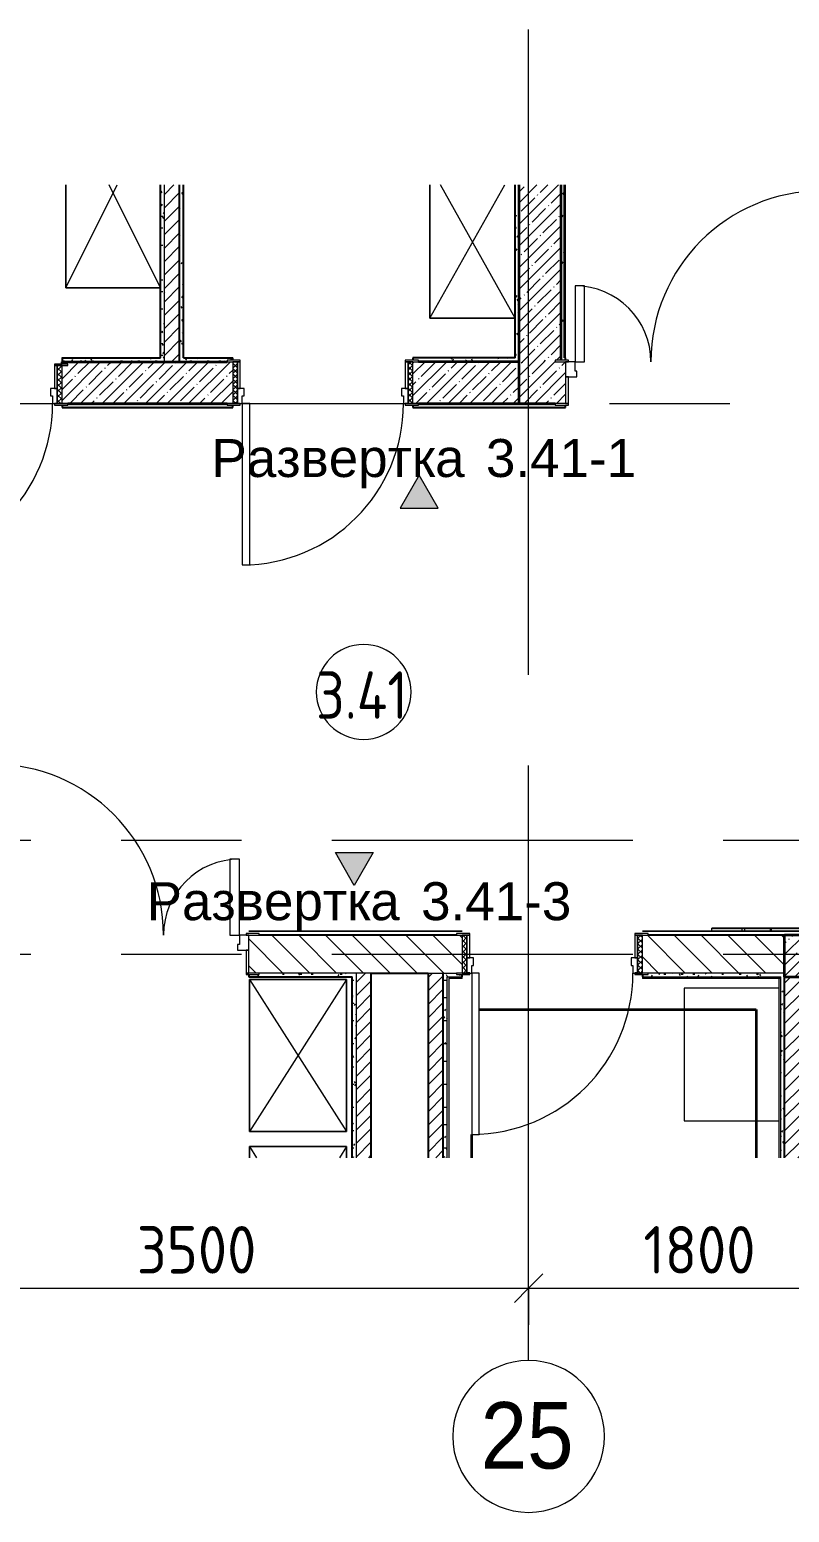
# Model space of a CAD drawing. Header units: millimetres. Extents: x 80461 to 154144, y -1987 to 15370.
# Drawn here: x 90229 to 94235, y 7559 to 15370 of the extents above; entities that cross this region are included whole.
import ezdxf

# ---------------------------------------------------------------- set-up
doc = ezdxf.new("R2010")
doc.units = ezdxf.units.MM
doc.linetypes.add('Осевая', pattern=[3175, 635, -476.25, 1587.5, -476.25])
for name, color, linetype, lineweight in [('A-ANNO-DIMS', 7, 'Continuous', 9), ('A-ANNO-DIMS-100', 7, 'Continuous', 9), ('A-AREA-IDEN', 7, 'Continuous', 9), ('A-DETL-1', 7, 'Continuous', 35), ('A-DOOR', 7, 'Continuous', 9), ('A-DOOR-1', 7, 'Continuous', 13), ('A-DOOR-FRAM', 7, 'Continuous', 13), ('A-DOOR-FRAM-1', 7, 'Continuous', 9), ('A-WALL', 7, 'Continuous', 9), ('G-ANNO-SYMB', 7, 'Continuous', 9), ('I-WALL', 7, 'Continuous', 9), ('Оси', 7, 'Continuous', 9), ('Оси-1', 7, 'Continuous', 20), ('Оси-2', 7, 'Осевая', 9)]:
    doc.layers.add(name, color=color, linetype=linetype, lineweight=lineweight)
for name, color, linetype, lineweight, true_color in [('A-WALL-1', 7, 'Continuous', 25, 0x3c3c3c), ('A-WALL-2', 7, 'Continuous', 35, 0x3c3c3c), ('A-WALL-FNSH-2', 7, 'Continuous', 13, 0x3c3c3c), ('I-FURN-1', 7, 'Continuous', 9, 0xf0f0f0)]:
    doc.layers.add(name, color=color, linetype=linetype, lineweight=lineweight, true_color=true_color)
doc.layers.add('I-FURN-2', color=7, linetype='Continuous', lineweight=9, transparency=1)
doc.styles.add('Arial', font='arial.ttf', dxfattribs={"width": 0.9, "height": 350})
doc.styles.add('Arial_1', font='arial.ttf', dxfattribs={"height": 200})
doc.styles.add('GOST Common', font='GOST_Common.ttf', dxfattribs={"width": 0.9, "height": 250})
doc.styles.add('ISOCPEUR', font='isocpeur.ttf', dxfattribs={"width": 0.9, "height": 250})
doc.dimstyles.new('ISO-2_5_0_9К_БОЛЬШОЙ', dxfattribs={"dimscale": 304.8, "dimtxt": 248.995294, "dimasz": 0.492126, "dimexe": 0.393701, "dimexo": 0.984252, "dimgap": 0, "dimtad": 1, "dimdec": 0, "dimrnd": 10, "dimzin": 0, "dimdsep": 46, "dimtxsty": 'ISOCPEUR', "dimblk1": 'OBLIQUE', "dimblk2": 'OBLIQUE', "dimsah": 1, "dimcen": 0.09, "dimdle": 0.393701, "dimazin": 0, "dimtfac": 1, "dimtdec": 4, "dimtix": 1, "dimtmove": 0, "dimatfit": 3, "dimfxl": 1, "dimtvp": 1, "dimtolj": 1, "dimtzin": 0, "dimarcsym": 2})
pattern_1 = [(45, (0, 0), (-35.35534, 35.35534), [])]
pattern_2 = [(45, (0, 0), (-57.024626, 57.024626), []), (45, (57.025, 0), (-57.024626, 57.024626), [100.806, -20.161, 3.353, -16.808])]
pattern_3 = [(0, (0, 0), (121.92, 30.48), [10.058, -81.382, 10.058, -81.382, -487.68]), (0, (0, 0), (121.92, 30.48), [-182.88, 10.058, -172.822, 10.058, -81.382, -213.36]), (0, (0, 0), (121.92, 30.48), [-457.2, 10.058, -50.902, 10.058, -142.342]), (120, (45.72, 15.24), (-87.356454, 90.345817), [10.058, -81.382, 10.058, -81.382, -487.68]), (120, (45.72, 15.24), (-87.356454, 90.345817), [-182.88, 10.058, -172.822, 10.058, -81.382, -213.36]), (120, (45.72, 15.24), (-87.356454, 90.345817), [-457.2, 10.058, -50.902, 10.058, -142.342]), (240, (60.96, 76.2), (-34.563546, -120.825817), [10.058, -81.382, 10.058, -81.382, -487.68]), (240, (60.96, 76.2), (-34.563546, -120.825817), [-182.88, 10.058, -172.822, 10.058, -81.382, -213.36]), (240, (60.96, 76.2), (-34.563546, -120.825817), [-457.2, 10.058, -50.902, 10.058, -142.342])]

# ---------------------------------------------------------------- blocks, each defined once
blk = doc.blocks.new('110_Дверь_СКБ_2Ст - Д-1_л_Лестничная клетка EIS60 2-32142534-План разверток пом_3_41_ Этаж 3')
at = {"layer": 'A-DOOR'}
for centre, radius, start, end in [((662.5, 110), 900, 90, 180), ((-637.5, 110), 400, 360, 90)]:
    blk.add_arc(centre, radius, start, end, dxfattribs=at)
at = {"layer": 'A-DOOR-1'}
for p, q in [((662.5, 1010), (612.5, 1010)), ((612.5, 1010), (612.5, 110)), ((662.5, 110), (662.5, 1010)), ((-637.5, 510), (-637.5, 110)), ((-587.5, 510), (-637.5, 510)), ((-587.5, 110), (-587.5, 510)), ((-637.5, 110), (-587.5, 110)), ((612.5, 110), (662.5, 110))]:
    blk.add_line(p, q, dxfattribs=at)
at = {"layer": 'A-DOOR-FRAM'}
for p, q in [((-672.5, 118), (-742.5, 118)), ((-742.5, 118), (-742.5, 110)), ((-742.5, 110), (-672.5, 110)), ((-637.5, 110), (-687.5, 110)), ((-687.5, 110), (-687.5, 30)), ((-672.5, 110), (-672.5, 118)), ((-637.5, 60), (-637.5, 110)), ((662.5, 110), (662.5, 60)), ((712.5, 110), (662.5, 110)), ((767.5, 118), (697.5, 118)), ((697.5, 118), (697.5, 110)), ((697.5, 110), (767.5, 110)), ((712.5, 30), (712.5, 110)), ((767.5, 110), (767.5, 118)), ((-687.5, 30), (-627.5, 30)), ((-672.5, 30), (-687.5, 30)), ((-687.5, 30), (-687.5, -110)), ((-672.5, -110), (-672.5, 30)), ((-627.5, 60), (-637.5, 60)), ((-627.5, 30), (-627.5, 60)), ((662.5, 60), (652.5, 60)), ((652.5, 60), (652.5, 30)), ((652.5, 30), (712.5, 30)), ((712.5, 30), (697.5, 30)), ((697.5, 30), (697.5, -110)), ((712.5, -110), (712.5, 30)), ((-672.5, -110), (-742.5, -110)), ((-742.5, -110), (-742.5, -118)), ((-742.5, -118), (-672.5, -118)), ((-687.5, -110), (-672.5, -110)), ((-672.5, -118), (-672.5, -110)), ((697.5, -110), (712.5, -110)), ((767.5, -110), (697.5, -110)), ((697.5, -110), (697.5, -118)), ((697.5, -118), (767.5, -118)), ((767.5, -118), (767.5, -110))]:
    blk.add_line(p, q, dxfattribs=at)
blk = doc.blocks.new('110_Дверь_СКБ_1Ст_Внутренняя1 - Д-8 950x2100h_охрана-32352528-План разверток пом_3_41_ Этаж 3')
at = {"layer": 'A-DOOR'}
h = blk.add_hatch(dxfattribs=at)
h.set_pattern_fill('FP_7', color=256, style=0, pattern_type=2)
h.set_pattern_definition([(135, (1826.41, 174.685), (-14.14214, -14.14214), []), (225, (1826.41, 174.685), (14.14214, -14.14214), [])])
h.paths.add_polyline_path([(487.5, 110), (462.5, 110), (462.5, -110), (487.5, -110)])
at = {"layer": 'A-DOOR-FRAM-1'}
h = blk.add_hatch(dxfattribs=at)
h.set_pattern_fill('FP_8', color=256, style=0, pattern_type=2)
h.set_pattern_definition([(45, (-296.384, 174.685), (-14.1421, 14.1421), []), (135, (-296.384, 174.685), (-14.1421, -14.1421), [])])
h.paths.add_polyline_path([(-437.5, 110), (-462.5, 110), (-462.5, -110), (-437.5, -110)])
at = {"layer": 'A-DOOR'}
blk.add_arc((437.5, 110), 850, 90, 180, dxfattribs=at)
at = {"layer": 'A-DOOR-1'}
for p, q in [((437.5, 960), (397.5, 960)), ((397.5, 960), (397.5, 110)), ((437.5, 110), (437.5, 960)), ((397.5, 110), (437.5, 110))]:
    blk.add_line(p, q, dxfattribs=at)
at = {"layer": 'A-DOOR-FRAM'}
for p, q in [((-422.5, 118), (-492.5, 118)), ((-492.5, 118), (-492.5, 110)), ((-492.5, 110), (-422.5, 110)), ((-437.5, 110), (-462.5, 110)), ((-462.5, 110), (-462.5, -110)), ((-412.5, 110), (-437.5, 110)), ((-437.5, 110), (-437.5, 30)), ((-437.5, -110), (-437.5, 110)), ((-422.5, 110), (-437.5, 110)), ((-437.5, 110), (-437.5, 109)), ((-437.5, 109), (-422.5, 109)), ((-422.5, 110), (-422.5, 118)), ((-422.5, 109), (-422.5, 110)), ((-412.5, 70), (-412.5, 110)), ((437.5, 110), (437.5, 70)), ((462.5, 110), (437.5, 110)), ((517.5, 118), (447.5, 118)), ((447.5, 118), (447.5, 110)), ((462.5, 110), (447.5, 110)), ((447.5, 110), (447.5, 109)), ((447.5, 110), (517.5, 110)), ((447.5, 109), (462.5, 109)), ((462.5, 30), (462.5, 110)), ((487.5, 110), (462.5, 110)), ((462.5, 110), (462.5, -110)), ((462.5, 109), (462.5, 110)), ((487.5, -110), (487.5, 110)), ((517.5, 110), (517.5, 118)), ((-437.5, 30), (-402.5, 30)), ((-422.5, 30), (-437.5, 30)), ((-437.5, 30), (-437.5, -110)), ((-422.5, -110), (-422.5, 30)), ((-402.5, 70), (-412.5, 70)), ((-402.5, 30), (-402.5, 70)), ((437.5, 70), (427.5, 70)), ((427.5, 70), (427.5, 30)), ((427.5, 30), (462.5, 30)), ((462.5, 30), (447.5, 30)), ((447.5, 30), (447.5, -110)), ((462.5, -110), (462.5, 30)), ((-422.5, -110), (-492.5, -110)), ((-492.5, -110), (-492.5, -118)), ((-492.5, -118), (-422.5, -118)), ((-462.5, -110), (-437.5, -110)), ((-437.5, -110), (-422.5, -110)), ((-422.5, -118), (-422.5, -110)), ((447.5, -110), (462.5, -110)), ((517.5, -110), (447.5, -110)), ((447.5, -110), (447.5, -118)), ((447.5, -118), (517.5, -118)), ((462.5, -110), (487.5, -110)), ((517.5, -118), (517.5, -110))]:
    blk.add_line(p, q, dxfattribs=at)
blk = doc.blocks.new('110_Дверь_СКБ_2Ст - Д-2а_п_ Из коридора на лестницу-32215207-План разверток пом_3_41_ Этаж 3')
at = {"layer": 'A-DOOR'}
for centre, radius, start, end in [((-637.5, 100), 900, 0, 90), ((662.5, 100), 400, 90, 180)]:
    blk.add_arc(centre, radius, start, end, dxfattribs=at)
at = {"layer": 'A-DOOR-1'}
for p, q in [((-637.5, 1000), (-637.5, 100)), ((-587.5, 1000), (-637.5, 1000)), ((-587.5, 100), (-587.5, 1000)), ((662.5, 500), (612.5, 500)), ((612.5, 500), (612.5, 100)), ((662.5, 100), (662.5, 500)), ((-637.5, 100), (-587.5, 100)), ((612.5, 100), (662.5, 100))]:
    blk.add_line(p, q, dxfattribs=at)
at = {"layer": 'A-DOOR-FRAM'}
for p, q in [((-672.5, 108), (-742.5, 108)), ((-742.5, 108), (-742.5, 100)), ((-742.5, 100), (-672.5, 100)), ((-637.5, 100), (-687.5, 100)), ((-687.5, 100), (-687.5, 20)), ((-672.5, 100), (-672.5, 108)), ((-637.5, 50), (-637.5, 100)), ((662.5, 100), (662.5, 50)), ((712.5, 100), (662.5, 100)), ((767.5, 108), (697.5, 108)), ((697.5, 108), (697.5, 100)), ((697.5, 100), (767.5, 100)), ((712.5, 20), (712.5, 100)), ((767.5, 100), (767.5, 108)), ((-687.5, 20), (-627.5, 20)), ((-672.5, 20), (-687.5, 20)), ((-687.5, 20), (-687.5, -100)), ((-672.5, -100), (-672.5, 20)), ((-627.5, 50), (-637.5, 50)), ((-627.5, 20), (-627.5, 50)), ((662.5, 50), (652.5, 50)), ((652.5, 50), (652.5, 20)), ((652.5, 20), (712.5, 20)), ((712.5, 20), (697.5, 20)), ((697.5, 20), (697.5, -100)), ((712.5, -100), (712.5, 20)), ((-672.5, -100), (-742.5, -100)), ((-742.5, -100), (-742.5, -108)), ((-742.5, -108), (-672.5, -108)), ((-687.5, -100), (-672.5, -100)), ((-672.5, -108), (-672.5, -100)), ((697.5, -100), (712.5, -100)), ((767.5, -100), (697.5, -100)), ((697.5, -100), (697.5, -108)), ((697.5, -108), (767.5, -108)), ((767.5, -108), (767.5, -100))]:
    blk.add_line(p, q, dxfattribs=at)
blk = doc.blocks.new('110_Дверь_СКБ_1Ст_Внутренняя1 - Д-8 950x2100h_охрана-31784688-План разверток пом_3_41_ Этаж 3')
at = {"layer": 'A-DOOR'}
h = blk.add_hatch(dxfattribs=at)
h.set_pattern_fill('FP_5', color=256, style=0, pattern_type=2)
h.set_pattern_definition([(135, (1826.41, 164.685), (-14.14214, -14.14214), []), (225, (1826.41, 164.685), (14.14214, -14.14214), [])])
h.paths.add_polyline_path([(487.5, 100), (462.5, 100), (462.5, -100), (487.5, -100)])
at = {"layer": 'A-DOOR-FRAM-1'}
h = blk.add_hatch(dxfattribs=at)
h.set_pattern_fill('FP_6', color=256, style=0, pattern_type=2)
h.set_pattern_definition([(45, (-296.384, 164.685), (-14.1421, 14.1421), []), (135, (-296.384, 164.685), (-14.1421, -14.1421), [])])
h.paths.add_polyline_path([(-437.5, 100), (-462.5, 100), (-462.5, -100), (-437.5, -100)])
at = {"layer": 'A-DOOR'}
blk.add_arc((437.5, 100), 850, 90, 180, dxfattribs=at)
at = {"layer": 'A-DOOR-1'}
for p, q in [((437.5, 950), (397.5, 950)), ((397.5, 950), (397.5, 100)), ((437.5, 100), (437.5, 950)), ((397.5, 100), (437.5, 100))]:
    blk.add_line(p, q, dxfattribs=at)
at = {"layer": 'A-DOOR-FRAM'}
for p, q in [((-422.5, 108), (-492.5, 108)), ((-492.5, 108), (-492.5, 100)), ((-492.5, 100), (-422.5, 100)), ((-437.5, 100), (-462.5, 100)), ((-462.5, 100), (-462.5, -100)), ((-412.5, 100), (-437.5, 100)), ((-437.5, 100), (-437.5, 20)), ((-437.5, -100), (-437.5, 100)), ((-422.5, 100), (-437.5, 100)), ((-437.5, 100), (-437.5, 99)), ((-437.5, 99), (-422.5, 99)), ((-422.5, 100), (-422.5, 108)), ((-422.5, 99), (-422.5, 100)), ((-412.5, 60), (-412.5, 100)), ((437.5, 100), (437.5, 60)), ((462.5, 100), (437.5, 100)), ((517.5, 108), (447.5, 108)), ((447.5, 108), (447.5, 100)), ((462.5, 100), (447.5, 100)), ((447.5, 100), (447.5, 99)), ((447.5, 100), (517.5, 100)), ((447.5, 99), (462.5, 99)), ((462.5, 20), (462.5, 100)), ((487.5, 100), (462.5, 100)), ((462.5, 100), (462.5, -100)), ((462.5, 99), (462.5, 100)), ((487.5, -100), (487.5, 100)), ((517.5, 100), (517.5, 108)), ((-437.5, 20), (-402.5, 20)), ((-422.5, 20), (-437.5, 20)), ((-437.5, 20), (-437.5, -100)), ((-422.5, -100), (-422.5, 20)), ((-402.5, 60), (-412.5, 60)), ((-402.5, 20), (-402.5, 60)), ((437.5, 60), (427.5, 60)), ((427.5, 60), (427.5, 20)), ((427.5, 20), (462.5, 20)), ((462.5, 20), (447.5, 20)), ((447.5, 20), (447.5, -100)), ((462.5, -100), (462.5, 20)), ((-422.5, -100), (-492.5, -100)), ((-492.5, -100), (-492.5, -108)), ((-492.5, -108), (-422.5, -108)), ((-462.5, -100), (-437.5, -100)), ((-437.5, -100), (-422.5, -100)), ((-422.5, -108), (-422.5, -100)), ((447.5, -100), (462.5, -100)), ((517.5, -100), (447.5, -100)), ((447.5, -100), (447.5, -108)), ((447.5, -108), (517.5, -108)), ((462.5, -100), (487.5, -100)), ((517.5, -108), (517.5, -100))]:
    blk.add_line(p, q, dxfattribs=at)
blk = doc.blocks.new('Стол базовый прямоугольный - 1_196-25596001-План разверток пом_3_41_ Этаж 3')
at = {"layer": 'I-FURN-1'}
for p, q in [((350, 250), (-350, 250)), ((-350, 250), (-350, -250)), ((350, -250), (350, 250)), ((-350, -250), (350, -250))]:
    blk.add_line(p, q, dxfattribs=at)
blk = doc.blocks.new('Шкаф параметрический - 1_162-25590071-План разверток пом_3_41_ Этаж 3')
at = {"layer": 'I-FURN-1'}
for p, q in [((0, 0), (800, -512)), ((0, -512), (800, 0)), ((800, 0), (0, 0)), ((0, 0), (0, -512)), ((0, -512), (0, 0)), ((0, 0), (800, 0)), ((800, -512), (800, 0)), ((800, 0), (800, -512)), ((0, -512), (800, -512)), ((800, -512), (0, -512))]:
    blk.add_line(p, q, dxfattribs=at)
blk = doc.blocks.new('Шкаф параметрический - 1_162-V1-План разверток пом_3_41_ Этаж 3')
at = {"layer": 'I-FURN-1'}
for p, q in [((0, 0), (58.6, -37.5)), ((58.6, 0), (0, 0)), ((0, 0), (0, -512)), ((0, -512), (0, 0)), ((0, 0), (58.6, 0)), ((0, -512), (58.6, -474.5)), ((0, -512), (58.6, -512)), ((58.6, -512), (0, -512))]:
    blk.add_line(p, q, dxfattribs=at)
blk = doc.blocks.new('Шкаф параметрический - 1_144-26543819-План разверток пом_3_41_ Этаж 3')
at = {"layer": 'I-FURN-1'}
for p, q in [((0, 450), (701.9, 55.2)), ((701.9, 450), (0, 450)), ((0, 450), (0, 0)), ((0, 0), (0, 450)), ((0, 450), (701.9, 450)), ((0, 0), (701.9, 394.8)), ((0, 0), (701.9, 0)), ((701.9, 0), (0, 0))]:
    blk.add_line(p, q, dxfattribs=at)
blk = doc.blocks.new('Шкаф параметрический - 1_184-26543833-План разверток пом_3_41_ Этаж 3')
at = {"layer": 'I-FURN-1'}
for p, q in [((0, 500), (542.1, 229)), ((542.1, 500), (0, 500)), ((0, 500), (0, 0)), ((0, 0), (0, 500)), ((0, 500), (542.1, 500)), ((0, 0), (542.1, 271)), ((542.1, 0), (0, 0))]:
    blk.add_line(p, q, dxfattribs=at)
blk = doc.blocks.new('Дерево_ декор - Дерево_ декор-32360999-План разверток пом_3_41_ Этаж 3')
at = {"layer": 'I-FURN-2'}
for points in [[(-810.2, 24.3), (-812.9, 24.3), (-812.9, 8.3), (-639, 8.3), (-639, 24.3), (-795.5, 24.3)], [(-644.7, 24.3), (-653.9, 24.3), (-653.9, 8.3), (-224.5, 8.3), (-224.5, 24.3), (-624.7, 24.3)], [(-497.5, 24.3), (-503.8, 24.3), (-503.8, 8.3), (-497.5, 8.3), (-497.5, 19.6)], [(101.1, 24.3), (-224.5, 24.3), (-224.5, 8.3), (224.5, 8.3), (224.5, 24.3), (145, 24.3)], [(564, 24.3), (224.5, 24.3), (224.5, 8.3), (653.9, 8.3), (653.9, 24.3), (595, 24.3)], [(503.8, 24.3), (497.5, 24.3), (497.5, 8.3), (503.8, 8.3), (503.8, 10.9)], [(733.9, 24.3), (639, 24.3), (639, 8.3), (812.9, 8.3), (812.9, 24.3), (769.7, 24.3)]]:
    blk.add_hatch(color=256, dxfattribs=at).paths.add_polyline_path(points)
at = {"layer": 'I-FURN-1'}
for p, q in [((-813.4, 24.3), (-813.4, 8.3)), ((-654.2, 24.3), (-812.9, 24.3)), ((-812.9, 24.3), (-654.4, 24.3)), ((-812.9, 8.3), (-654.2, 8.3)), ((-654.4, 8.3), (-812.9, 8.3)), ((-654.5, 24.3), (-654.5, 8.3)), ((-654.5, 24.3), (-224.5, 24.3)), ((-224.5, 8.3), (-654.5, 8.3)), ((-654.4, 24.3), (-639, 24.3)), ((-639, 8.3), (-654.4, 8.3)), ((-639, 24.3), (-654.3, 24.3)), ((-654.3, 8.3), (-639, 8.3)), ((-639.5, 24.3), (-654.2, 24.3)), ((-654.2, 8.3), (-639.5, 8.3)), ((-497.5, 24.3), (-639.5, 24.3)), ((-639.5, 8.3), (-497.5, 8.3)), ((-639, 8.3), (-639, 24.3)), ((-503.8, 24.3), (-503.8, 8.3)), ((-503.8, 24.3), (-503.8, 24.3)), ((-498.6, 24.3), (-503.8, 24.3)), ((-503.8, 24.3), (-497.5, 24.3)), ((-503.8, 8.3), (-503.8, 8.3)), ((-503.8, 8.3), (-498.6, 8.3)), ((-497.5, 8.3), (-503.8, 8.3)), ((-18.7, 24.3), (-497.8, 24.3)), ((-497.8, 8.3), (-18.7, 8.3)), ((-497.5, 24.3), (-497.5, 8.3)), ((-224.5, 24.3), (224.5, 24.3)), ((-224.5, 24.3), (-224.5, 8.3)), ((224.5, 8.3), (-224.5, 8.3)), ((0, 24.3), (-60, 24.3)), ((-60, 24.3), (-19.2, 24.3)), ((-60, 24.3), (-60, 8.3)), ((-19.2, 8.3), (-60, 8.3)), ((-60, 8.3), (0, 8.3)), ((-19.2, 24.3), (0, 24.3)), ((-19.2, 8.3), (-19.2, 24.3)), ((0, 8.3), (-19.2, 8.3)), ((-7.5, 24.3), (-18.4, 24.3)), ((-18.4, 8.3), (-7.5, 8.3)), ((0, 24.3), (-7.5, 24.3)), ((-7.5, 8.3), (0, 8.3)), ((7.5, 24.3), (0, 24.3)), ((0, 24.3), (0, 8.3)), ((60, 24.3), (0, 24.3)), ((0, 24.3), (19.2, 24.3)), ((0, 24.3), (0, 8.3)), ((0, 8.3), (7.5, 8.3)), ((19.2, 8.3), (0, 8.3)), ((0, 8.3), (60, 8.3)), ((18.4, 24.3), (7.5, 24.3)), ((7.5, 8.3), (18.4, 8.3)), ((497.8, 24.3), (18.7, 24.3)), ((18.7, 8.3), (497.8, 8.3)), ((19.2, 24.3), (60, 24.3)), ((19.2, 24.3), (19.2, 8.3)), ((60, 8.3), (19.2, 8.3)), ((60, 24.3), (60, 8.3)), ((224.5, 24.3), (654.5, 24.3)), ((224.5, 24.3), (224.5, 8.3)), ((654.5, 8.3), (224.5, 8.3)), ((639.5, 24.3), (497.5, 24.3)), ((497.5, 24.3), (503.8, 24.3)), ((497.5, 24.3), (497.5, 8.3)), ((503.8, 8.3), (497.5, 8.3)), ((497.5, 8.3), (639.5, 8.3)), ((503.8, 24.3), (498.6, 24.3)), ((498.6, 8.3), (503.8, 8.3)), ((503.8, 8.3), (503.8, 24.3)), ((503.8, 24.3), (503.8, 24.3)), ((503.8, 8.3), (503.8, 8.3)), ((654.3, 24.3), (639, 24.3)), ((639, 24.3), (654.4, 24.3)), ((639, 24.3), (639, 8.3)), ((654.4, 8.3), (639, 8.3)), ((639, 8.3), (654.3, 8.3)), ((654.2, 24.3), (639.5, 24.3)), ((639.5, 8.3), (654.2, 8.3)), ((812.9, 24.3), (654.2, 24.3)), ((654.2, 8.3), (812.9, 8.3)), ((654.4, 24.3), (812.9, 24.3)), ((812.9, 8.3), (654.4, 8.3)), ((654.5, 8.3), (654.5, 24.3)), ((813.4, 8.3), (813.4, 24.3))]:
    blk.add_line(p, q, dxfattribs=at)
blk = doc.blocks.new('Ось сетки - D8-29747960-План разверток пом_3_41_ Этаж 3')
at = {"layer": 'Оси-1'}
for start, end in [(360, 180), (180, 360)]:
    blk.add_arc((0, 0), 4, start, end, dxfattribs=at)
blk = doc.blocks.new('Марка_Помещения - Номер-25198446-План разверток пом_3_41_ Этаж 3')
at = {"layer": 'A-AREA-IDEN'}
for start, end in [(360, 180), (180, 360)]:
    blk.add_arc((0, 0), 2.5, start, end, dxfattribs=at)
blk = doc.blocks.new('Фасад - Марка фасада_Указатель-25386507-План разверток пом_3_41_ Этаж 3')
at = {"layer": 'G-ANNO-SYMB'}
blk.add_hatch(color=256, dxfattribs=at).paths.add_polyline_path([(-1, 0), (0, 1.732), (1, 0), (0, 0)])
for p, q in [((0, 1.732), (-1, 0)), ((1, 0), (0, 1.732)), ((-1, 0), (0, 0)), ((0, 0), (1, 0))]:
    blk.add_line(p, q, dxfattribs=at)
blk = doc.blocks.new('DIMBLOCK4-План разверток пом_3_41_ Этаж 3')
at = {"layer": 'A-ANNO-DIMS-100'}
for p, q in [((89360, 8546.4), (89360, 8860.3)), ((92860, 8546.4), (92860, 8860.3)), ((89360, 8740.3), (92860, 8740.3)), ((89360, 8740.3), (89360, 8546.4)), ((92860, 8740.3), (92860, 8546.4))]:
    blk.add_line(p, q, dxfattribs=at)
at = {"layer": 'A-ANNO-DIMS-100', "lineweight": 20}
for p, q in [((89360, 8740.3), (89435, 8815.3)), ((92860, 8740.3), (92935, 8815.3)), ((89360, 8740.3), (89285, 8665.3)), ((92860, 8740.3), (92785, 8665.3))]:
    blk.add_line(p, q, dxfattribs=at)
at = {"layer": 'A-ANNO-DIMS-100', "color": 0, "insert": (90794, 9067), "char_height": 250, "width": 758.478, "attachment_point": 1, "line_spacing_factor": 1.149209, "style": 'ISOCPEUR'}
blk.add_mtext('3500', dxfattribs=at)
blk = doc.blocks.new('_Oblique')
at = {"color": 0, "linetype": 'ByBlock', "lineweight": -2}
blk.add_line((-0.5, -0.5), (0.5, 0.5), dxfattribs=at)
blk = doc.blocks.new('DIMBLOCK5-План разверток пом_3_41_ Этаж 3')
at = {"layer": 'A-ANNO-DIMS-100'}
for p, q in [((92860, 8546.4), (92860, 8860.3)), ((94660, 8546.4), (94660, 8860.3)), ((92860, 8740.3), (94660, 8740.3)), ((92860, 8740.3), (92860, 8546.4)), ((94660, 8740.3), (94660, 8546.4))]:
    blk.add_line(p, q, dxfattribs=at)
at = {"layer": 'A-ANNO-DIMS-100', "lineweight": 20}
for p, q in [((92860, 8740.3), (92935, 8815.3)), ((94660, 8740.3), (94735, 8815.3)), ((92860, 8740.3), (92785, 8665.3)), ((94660, 8740.3), (94585, 8665.3))]:
    blk.add_line(p, q, dxfattribs=at)
at = {"layer": 'A-ANNO-DIMS-100', "color": 0, "insert": (93465.5, 9067), "char_height": 250, "width": 706.764, "attachment_point": 1, "line_spacing_factor": 1.149209, "style": 'ISOCPEUR'}
blk.add_mtext('1800', dxfattribs=at)

msp = doc.modelspace()

# ---------------------------------------------------------------- hatches: boundary and pattern name
at = {"layer": 'I-WALL'}
h = msp.add_hatch(dxfattribs=at)
h.set_pattern_fill('FP_17', color=256, style=0, pattern_type=2)
h.set_pattern_definition(pattern_3)
h.paths.add_polyline_path([(90940, 13640), (90940, 14552.1), (90920, 14552.1), (90920, 13640)])
h = msp.add_hatch(dxfattribs=at)
h.set_pattern_fill('FP_1', color=256, style=0, pattern_type=2)
h.set_pattern_definition(pattern_1)
h.paths.add_polyline_path([(91020, 13620), (91020, 14552.1), (90940, 14552.1), (90940, 13620)])
h = msp.add_hatch(dxfattribs=at)
h.set_pattern_fill('FP_17', color=256, style=0, pattern_type=2)
h.set_pattern_definition(pattern_3)
h.paths.add_polyline_path([(91040, 13620), (91040, 14552.1), (91020, 14552.1), (91020, 13620)])
h = msp.add_hatch(dxfattribs=at)
h.set_pattern_fill('FP_17', color=256, style=0, pattern_type=2)
h.set_pattern_definition(pattern_3)
h.paths.add_polyline_path([(92810, 13640), (92810, 14552.1), (92790, 14552.1), (92790, 13640)])
h = msp.add_hatch(dxfattribs=at)
h.set_pattern_fill('FP_2', color=256, style=0, pattern_type=2)
h.set_pattern_definition(pattern_2)
h.paths.add_polyline_path([(93000, 13620), (93000, 13628), (93030, 13628), (93030, 14552.1), (92810, 14552.1), (92810, 13620)])
h = msp.add_hatch(dxfattribs=at)
h.set_pattern_fill('FP_17', color=256, style=0, pattern_type=2)
h.set_pattern_definition(pattern_3)
h.paths.add_polyline_path([(93050, 13640), (93050, 14552.1), (93030, 14552.1), (93030, 13640)])
h = msp.add_hatch(dxfattribs=at)
h.set_pattern_fill('FP_2', color=256, style=0, pattern_type=2)
h.set_pattern_definition(pattern_2)
h.paths.add_polyline_path([(92810, 13400), (92810, 13620), (92250, 13620), (92250, 13400), (92280, 13400)])
h.paths.add_polyline_path([(91300, 13400), (91300, 13620), (90399, 13620), (90400, 13608), (90430, 13608), (90430, 13600), (90400, 13600), (90400, 13400), (91270, 13400)])
h = msp.add_hatch(dxfattribs=at)
h.set_pattern_fill('FP_17', color=256, style=0, pattern_type=2)
h.set_pattern_definition(pattern_3)
h.paths.add_polyline_path([(90400, 13620), (90940, 13620), (90940, 13640), (90400, 13640)])
h = msp.add_hatch(dxfattribs=at)
h.set_pattern_fill('FP_17', color=256, style=0, pattern_type=2)
h.set_pattern_definition(pattern_3)
h.paths.add_polyline_path([(92280, 13620), (92810, 13620), (92810, 13640), (92250, 13640), (92250, 13628), (92280, 13628), (92280, 13621.1)])
h.paths.add_polyline_path([(91040, 13620), (91270, 13620), (91270, 13628), (91300, 13628), (91300, 13640), (91040, 13640)])
h = msp.add_hatch(dxfattribs=at)
h.set_pattern_fill('FP_2', color=256, style=0, pattern_type=2)
h.set_pattern_definition(pattern_2)
h.paths.add_polyline_path([(94688.3, 13400), (94800, 13400), (94800, 13620), (94455, 13620), (94455, 13400), (94510, 13400)])
h.paths.add_polyline_path([(92810, 13400), (93055, 13400), (93055, 13620), (92810, 13620)])
h = msp.add_hatch(dxfattribs=at)
h.set_pattern_fill('FP_17', color=256, style=0, pattern_type=2)
h.set_pattern_definition(pattern_3)
h.paths.add_polyline_path([(94580, 13620), (94580, 13640), (94455, 13640), (94455, 13628), (94510, 13628), (94510, 13620)])
h.paths.add_polyline_path([(93053, 13628), (93055, 13628), (93055, 13640), (93030, 13640), (93030, 13628), (93047, 13628)])
h = msp.add_hatch(dxfattribs=at)
h.set_pattern_fill('FP_17', color=256, style=0, pattern_type=2)
h.set_pattern_definition(pattern_3)
h.paths.add_polyline_path([(96820, 13380), (96820, 13400), (96650, 13400), (96650, 13392), (96595, 13392), (96595, 13380), (96650, 13380)])
h.paths.add_polyline_path([(97800, 13380), (97800, 13400), (97520, 13400), (97520, 13380)])
h.paths.add_polyline_path([(94455, 13380), (95195, 13380), (95195, 13392), (95140, 13392), (95140, 13400), (94510, 13400), (94510, 13392), (94455, 13392)])
h.paths.add_polyline_path([(92280, 13380), (93055, 13380), (93055, 13392), (93000, 13392), (93000, 13400), (92280, 13400), (92280, 13392), (92250, 13392), (92250, 13380)])
h.paths.add_polyline_path([(90430, 13380), (91300, 13380), (91300, 13392), (91270, 13392), (91270, 13400), (90430, 13400), (90430, 13392), (90400, 13392), (90400, 13380)])
h.paths.add_polyline_path([(89450, 13380), (89450, 13392), (89420, 13392), (89420, 13400), (88200, 13400), (88200, 13380), (89420, 13380)])
h.paths.add_polyline_path([(87500, 13380), (87500, 13400), (87318.4, 13400), (87318.4, 13380)])
h.paths.add_polyline_path([(85080, 13380), (85110, 13380), (85110, 13392), (85080, 13392), (85080, 13400), (84990, 13400), (84991, 13380)])
h.paths.add_polyline_path([(86618.4, 13380), (86618.4, 13400), (86090, 13400), (86090, 13392), (86060, 13392), (86060, 13380), (86350.3, 13380)])
h = msp.add_hatch(dxfattribs=at)
h.set_pattern_fill('FP_3', color=256, style=0, pattern_type=2)
h.set_pattern_definition([(135, (0, 0), (-70.71068, -70.71068), [])])
h.paths.add_polyline_path([(94210, 10400), (94210, 10600), (93460, 10600), (93460, 10400), (94190, 10400)])
h.paths.add_polyline_path([(92030, 10400), (92510, 10400), (92510, 10600), (91385, 10600), (91385, 10400), (91950, 10400)])
h.paths.add_polyline_path([(89930, 10400), (89985, 10400), (89985, 10600), (89610, 10600), (89610, 10400), (89785, 10400)])
h = msp.add_hatch(dxfattribs=at)
h.set_pattern_fill('FP_2', color=256, style=0, pattern_type=2)
h.set_pattern_definition(pattern_2)
h.paths.add_polyline_path([(99867.3, 10380), (99867.3, 10600), (94210, 10600), (94210, 10380), (98901.8, 10380)])
h = msp.add_hatch(dxfattribs=at)
h.set_pattern_fill('FP_17', color=256, style=0, pattern_type=2)
h.set_pattern_definition(pattern_3)
h.paths.add_polyline_path([(91385, 10380), (91930, 10380), (91930, 10400), (91440, 10400), (91440, 10392), (91385, 10392)])
h.paths.add_polyline_path([(89930, 10380), (89985, 10380), (89985, 10392), (89930, 10392), (89930, 10400), (89630, 10400), (89630, 10380)])
h = msp.add_hatch(dxfattribs=at)
h.set_pattern_fill('FP_17', color=256, style=0, pattern_type=2)
h.set_pattern_definition(pattern_3)
h.paths.add_polyline_path([(91950, 9426.8), (91950, 10400), (91930, 10400), (91930, 9426.8), (91933.6, 9426.8)])
h = msp.add_hatch(dxfattribs=at)
h.set_pattern_fill('FP_1', color=256, style=0, pattern_type=2)
h.set_pattern_definition(pattern_1)
h.paths.add_polyline_path([(91950, 9426.8), (92030, 9426.8), (92030, 10400), (91950, 10400)])
h = msp.add_hatch(dxfattribs=at)
h.set_pattern_fill('FP_1', color=256, style=0, pattern_type=2)
h.set_pattern_definition(pattern_1)
h.paths.add_polyline_path([(92410, 9426.8), (92410, 10400), (92330, 10400), (92330, 9426.8)])
h = msp.add_hatch(dxfattribs=at)
h.set_pattern_fill('FP_17', color=256, style=0, pattern_type=2)
h.set_pattern_definition(pattern_3)
h.paths.add_polyline_path([(92410, 9426.8), (92430, 9426.8), (92430, 10400), (92410, 10400), (92410, 10371)])
h = msp.add_hatch(dxfattribs=at)
h.set_pattern_fill('FP_17', color=256, style=0, pattern_type=2)
h.set_pattern_definition(pattern_3)
h.paths.add_polyline_path([(93490, 10380), (94190, 10380), (94190, 10400), (93490, 10400), (93490, 10392), (93460, 10392), (93460, 10380)])
h.paths.add_polyline_path([(92430, 10380), (92510, 10380), (92510, 10392), (92480, 10392.5), (92480, 10400), (92430, 10400)])
h = msp.add_hatch(dxfattribs=at)
h.set_pattern_fill('FP_17', color=256, style=0, pattern_type=2)
h.set_pattern_definition(pattern_3)
h.paths.add_polyline_path([(94195.2, 9426.8), (94210, 9426.8), (94210, 10400), (94190, 10400), (94190, 9426.8)])
h = msp.add_hatch(dxfattribs=at)
h.set_pattern_fill('FP_1', color=256, style=0, pattern_type=2)
h.set_pattern_definition(pattern_1)
h.paths.add_polyline_path([(94290, 9426.8), (94290, 10380), (94210, 10380), (94210, 9426.8), (94280, 9426.8)])

# ---------------------------------------------------------------- linework, layer by layer
at = {"layer": 'A-DETL-1'}
for p, q in [((92600, 10207.5), (93680.5, 10207.5)), ((93680.5, 10207.5), (94060, 10207.5)), ((94060, 10207.5), (94060, 9621)), ((94060, 9621), (94060, 9426.8)), ((92560, 9426.8), (92560, 9550))]:
    msp.add_line(p, q, dxfattribs=at)
at = {"layer": 'A-WALL'}
for p, q in [((90940, 13620), (90940, 14552.1)), ((92030, 10400), (91440, 10400)), ((91950, 10400), (91950, 9426.8)), ((92330, 10400), (92480, 10400)), ((94210, 10400), (93490, 10400))]:
    msp.add_line(p, q, dxfattribs=at)
at = {"layer": 'A-WALL-1'}
for p, q in [((90920, 13640), (90920, 14552.1)), ((91020, 13620), (91020, 14552.1)), ((91040, 13640), (91040, 14552.1)), ((92790, 13640), (92790, 14552.1)), ((93050, 13640), (93050, 14552.1)), ((90400, 13640), (90400, 13620)), ((90400, 13640), (90920, 13640)), ((91040, 13640), (91300, 13640)), ((91300, 13628), (91300, 13640)), ((92250, 13640), (92250, 13628)), ((92790, 13640), (92250, 13640)), ((93055, 13640), (93050, 13640)), ((93055, 13628), (93055, 13640)), ((90400, 13392), (90400, 13380)), ((90400, 13380), (91300, 13380)), ((91270, 13400), (90430, 13400)), ((91300, 13380), (91300, 13392)), ((92250, 13392), (92250, 13380)), ((92250, 13380), (93055, 13380)), ((92810, 13400), (92280, 13400)), ((93055, 13380), (93055, 13392)), ((92480, 10600), (91440, 10600)), ((94210, 10600), (93490, 10600)), ((91385, 10392), (91385, 10380)), ((92030, 9426.8), (92030, 10400)), ((92030, 10400), (92330, 10400)), ((92330, 10400), (92330, 9426.8)), ((92410, 9426.8), (92410, 10400)), ((92510, 10380), (92510, 10392)), ((93460, 10392), (93460, 10380)), ((91385, 10380), (91930, 10380)), ((91930, 9426.8), (91930, 10380)), ((94210, 9426.8), (94210, 10380))]:
    msp.add_line(p, q, dxfattribs=at)
at = {"layer": 'A-WALL-2'}
for p, q in [((92810, 13400), (92810, 14552.1)), ((93030, 14552.1), (93030, 13628)), ((90399, 13620), (91270, 13620)), ((90399, 13620), (90399, 13608)), ((92810, 13620), (92280, 13620)), ((90430, 13400), (91270, 13400)), ((92280, 13400), (92810, 13400)), ((92810, 13400), (93000, 13400)), ((99867.3, 10600), (94210, 10600)), ((94210, 10380), (94210, 10600)), ((94210, 10380), (99867.3, 10380))]:
    msp.add_line(p, q, dxfattribs=at)
at = {"layer": 'A-WALL-FNSH-2'}
for p, q in [((90919, 14552.1), (90919, 13641)), ((91041, 13641), (91041, 14552.1)), ((92789, 14552.1), (92789, 13641)), ((93051, 13641), (93051, 14552.1)), ((90399, 13641), (90399, 13620)), ((90919, 13641), (90399, 13641)), ((90400, 13620), (90400, 13640)), ((91300, 13641), (91041, 13641)), ((91300, 13640), (91300, 13641)), ((92789, 13641), (92250, 13641)), ((92250, 13641), (92250, 13640)), ((93055, 13641), (93051, 13641)), ((93055, 13640), (93055, 13641)), ((90400, 13380), (90400, 13379)), ((90400, 13379), (91300, 13379)), ((91300, 13379), (91300, 13380)), ((92250, 13380), (92250, 13379)), ((92250, 13379), (93055, 13379)), ((93055, 13379), (93055, 13380)), ((92510, 10621), (91385, 10621)), ((91385, 10621), (91385, 10620)), ((91385, 10620), (92510, 10620)), ((92510, 10620), (92510, 10621)), ((97398, 10621), (93460, 10621)), ((93460, 10621), (93460, 10620)), ((93460, 10620), (97399, 10620)), ((91385, 10380), (91385, 10379)), ((91385, 10379), (91929, 10379)), ((91929, 10379), (91929, 9426.8))]:
    msp.add_line(p, q, dxfattribs=at)
at = {"layer": 'I-WALL'}
for p, q in [((93051.5, 13640), (93051.5, 14552.1)), ((93052.5, 14552.1), (93052.5, 13640)), ((92430, 9426.8), (92430, 10380)), ((92430, 10380), (92510, 10380)), ((92439, 10371), (92439, 9426.8)), ((92510, 10371), (92439, 10371)), ((92510, 10371), (92510, 10380)), ((93460, 10380), (94190, 10380)), ((93460, 10380), (93460, 10371)), ((94190, 10371), (93460, 10371)), ((94181, 9426.8), (94181, 10379.5)), ((94181, 10379.5), (94190, 10379.5)), ((94190, 9426.8), (94190, 10380))]:
    msp.add_line(p, q, dxfattribs=at)
at = {"layer": 'Оси'}
for p, q in [((92860, 12869.6), (92860, 15369.6)), ((92860, 8359), (92860, 10859))]:
    msp.add_line(p, q, dxfattribs=at)
at = {"layer": 'Оси-2'}
for p, q in [((83761.4, 13400), (96824.1, 13400)), ((92860, 10859), (92860, 12869.6)), ((84361.4, 11100), (97424.1, 11100)), ((84361.4, 10500), (97424.1, 10500))]:
    msp.add_line(p, q, dxfattribs=at)

# ---------------------------------------------------------------- block references
at = {"layer": 'A-AREA-IDEN', "xscale": 99.99999999999993, "yscale": 99.99999999999993, "zscale": 99.99999999999993}
msp.add_blockref('Марка_Помещения - Номер-25198446-План разверток пом_3_41_ Этаж 3', (91990.6, 11880.8), dxfattribs=at)
at = {"layer": 'A-DOOR'}
for name, p in [('110_Дверь_СКБ_2Ст - Д-1_л_Лестничная клетка EIS60 2-32142534-План разверток пом_3_41_ Этаж 3', (93742.5, 13510)), ('110_Дверь_СКБ_2Ст - Д-2а_п_ Из коридора на лестницу-32215207-План разверток пом_3_41_ Этаж 3', (90672.5, 10500))]:
    msp.add_blockref(name, p, dxfattribs=at)
at = {"layer": 'A-DOOR', "rotation": 180}
for name, p in [('110_Дверь_СКБ_1Ст_Внутренняя1 - Д-8 950x2100h_охрана-31784688-План разверток пом_3_41_ Этаж 3', (89937.5, 13500)), ('110_Дверь_СКБ_1Ст_Внутренняя1 - Д-8 950x2100h_охрана-32352528-План разверток пом_3_41_ Этаж 3', (91787.5, 13510)), ('110_Дверь_СКБ_1Ст_Внутренняя1 - Д-8 950x2100h_охрана-31784688-План разверток пом_3_41_ Этаж 3', (92997.5, 10500))]:
    msp.add_blockref(name, p, dxfattribs=at)
at = {"layer": 'G-ANNO-SYMB', "xscale": 99.99999999999993, "yscale": 99.99999999999993, "zscale": 99.99999999999993}
msp.add_blockref('Фасад - Марка фасада_Указатель-25386507-План разверток пом_3_41_ Этаж 3', (92282.8, 12849.2), dxfattribs=at)
at = {"layer": 'G-ANNO-SYMB', "extrusion": (0, 0, -1), "xscale": 99.99999999999993, "yscale": 99.99999999999993, "zscale": 99.99999999999993, "rotation": 180}
msp.add_blockref('Фасад - Марка фасада_Указатель-25386507-План разверток пом_3_41_ Этаж 3', (-91941.1, 11034.2), dxfattribs=at)
at = {"layer": 'I-FURN-1'}
for name, p, rotation in [('Шкаф параметрический - 1_184-26543833-План разверток пом_3_41_ Этаж 3', (90920, 14010), 89.99999999999719), ('Шкаф параметрический - 1_144-26543819-План разверток пом_3_41_ Этаж 3', (92790, 13850.2), 89.99999999999719), ('Дерево_ декор - Дерево_ декор-32360999-План разверток пом_3_41_ Этаж 3', (94638.3, 10645.3), 180), ('Шкаф параметрический - 1_162-25590071-План разверток пом_3_41_ Этаж 3', (91900.2, 10365.4), 270.0000000000006), ('Стол базовый прямоугольный - 1_196-25596001-План разверток пом_3_41_ Этаж 3', (93930.5, 9971), 90), ('Шкаф параметрический - 1_162-V1-План разверток пом_3_41_ Этаж 3', (91900.2, 9485.4), 270.0000000000006)]:
    msp.add_blockref(name, p, dxfattribs=dict(at, rotation=rotation))
at = {"layer": 'Оси-1', "xscale": 99.99999999999993, "yscale": 99.99999999999993, "zscale": 99.99999999999993}
msp.add_blockref('Ось сетки - D8-29747960-План разверток пом_3_41_ Этаж 3', (92860, 7959), dxfattribs=at)

# ---------------------------------------------------------------- texts
at = {"layer": 'A-AREA-IDEN', "insert": (91739.7, 11989.3), "char_height": 250, "width": 627.721, "attachment_point": 1, "style": 'GOST Common'}
msp.add_mtext('3.41', dxfattribs=at)
at = {"layer": 'G-ANNO-SYMB', "char_height": 200, "attachment_point": 1, "style": 'Arial_1'}
for s, insert, width in [('Развертка', (91188, 13213), 1659.493), (' 3.41-1', (92557.2, 13213), 1074.261), ('Развертка', (90846.3, 10878.5), 1659.493), (' 3.41-3', (92215.5, 10878.5), 1074.261)]:
    msp.add_mtext(s, dxfattribs=dict(at, insert=insert, width=width))
at = {"layer": 'Оси', "insert": (92607.4, 8139.7), "char_height": 350, "width": 606.076, "attachment_point": 1, "style": 'Arial'}
msp.add_mtext('25', dxfattribs=at)

# ---------------------------------------------------------------- dimensions: what is measured, and where the dimension line sits
at = {"layer": 'A-ANNO-DIMS'}
for base, p1, p2, override, picture, middle in [((92860, 8740.3), (89360, 8846.4), (92860, 8846.4), {"dimpost": '<>', "dimfxl": 3500}, 'DIMBLOCK4-План разверток пом_3_41_ Этаж 3', (91110, 8865.3)), ((94660, 8740.3), (92860, 8846.4), (94660, 8846.4), {"dimpost": '<>', "dimfxl": 1800}, 'DIMBLOCK5-План разверток пом_3_41_ Этаж 3', (93760, 8865.3))]:
    dim = msp.add_linear_dim(base=base, p1=p1, p2=p2, dimstyle='ISO-2_5_0_9К_БОЛЬШОЙ', override=override, dxfattribs=at)
    dim.commit()
    dim.dimension.update_dxf_attribs({"geometry": picture, "text_midpoint": middle})

doc.saveas('drawing.dxf')
